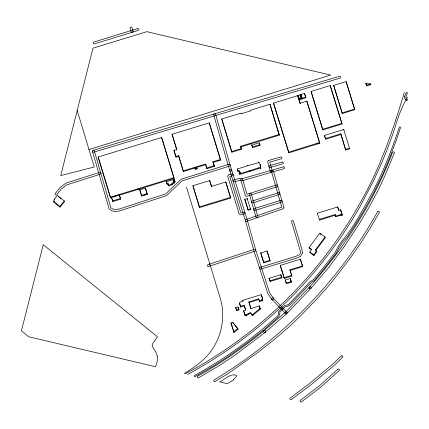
<?xml version="1.0" encoding="UTF-8"?>
<svg xmlns="http://www.w3.org/2000/svg" width="429" height="429" viewBox="0 0 429 429"><rect width="100%" height="100%" fill="white"/><g stroke="black" fill="none" stroke-linecap="round" stroke-linejoin="round"><path stroke-width="0.64" d="M245.527 309.582L244.391 305.813L240.685 307.019L239.457 303.131L239.838 302.257L242.911 301.212L242.675 300.45L244.6 299.748L261.122 294.669C262.28 297.528 264.425 301.458 259.518 301.442L258.623 298.825L248.831 301.919L250.922 308.644L259.261 305.909L259.545 306.553L260.135 308.51L259.99 309.384L253.046 315.063L251.802 314.827L250.322 312.741L248.268 313.395L246.117 315.084L245.147 315.042L243.527 310.741M240.685 307.019L239.779 303.453M230.958 322.903L233.971 332.507L238.106 329.145L232.733 322.345L230.958 322.903L233.971 332.507M250.322 312.741L251.78 314.382L253.051 314.237L259.706 308.741L259.856 307.861L259.261 305.909M259.239 300.799C263.685 300.761 262.392 297.56 261.122 294.669M53.711 201.571L54.327 199.131L57.379 195.426L64.275 200.96L64.559 201.603L60.044 207.073L53.99 202.22L53.711 201.571L59.765 206.429L60.044 207.073M53.99 202.22L54.301 200.997M404.306 92.498L404.156 93.061C393.425 128.603 381.617 164.06 363.61 196.702C351.796 218.468 338.25 239.302 322.957 258.784C285.703 306.086 238.556 345.613 185.312 373.745M239.473 171.831L240.004 172.555L239.082 173.45L240.202 172.533L240.513 173.541L260.349 167.294L260.553 167.9L260.103 165.422L260.478 164.65L259.733 164.227L258.746 161.915M260.419 167.916L260.837 168.543L260.478 164.65M407.55 97.056C401.871 106.489 398.133 116.903 395.012 127.413A423.734 416.774 -23.6 0 1 379.896 166.929L373.219 181.44L359.952 206.692A472.082 464.328 -23.6 0 1 340.015 238.427C322.544 263.529 302.654 286.963 280.266 307.824L271.487 315.835C245.914 338.422 217.841 358.183 187.779 374.329M315.32 250.059L316.881 251.63L313.996 255.496L310.049 252.649L309.77 252L311.663 249.458L309.052 247.565L319.766 233.167L325.053 236.985L325.332 237.628L315.599 250.702L315.32 250.059L325.053 236.985M313.996 255.496L313.717 254.853L316.597 250.981M59.765 206.429L64.275 200.96M309.379 287.14C344.744 247.651 373.579 202.086 392.524 152.504A0.976 0.96 -23.6 0 1 393.784 151.941A0.976 0.96 -23.6 0 1 394.342 153.18L384.357 176.957L377.895 190.739L368.216 208.762L358.751 224.603L344.557 246.101L328.394 267.868L310.859 288.368M309.411 287.103L285.489 312.189M310.827 288.406L286.888 313.508M240.288 173.203L239.441 174.179L240.487 173.177L240.202 172.533M263.974 330.802L285.558 312.124M265.256 332.234L286.819 313.572M244.691 314.57C245.924 317.894 248.573 313.09 250.6 313.39M233.687 331.864L237.822 328.501M264.023 330.764C243.109 347.42 221.423 363.266 197.849 375.976A0.976 0.96 -23.6 0 0 197.463 377.289A0.976 0.96 -23.6 0 0 198.783 377.654L220.141 365.106L236.309 354.204L265.213 332.271M184.191 373.482C195.511 366.65 206.832 358.746 213.658 347.099C222.184 333.285 224.935 316.044 220.849 300.305L186.508 187.151M300.783 94.621L304.499 93.436L304.778 94.085L305.925 97.737L302.214 98.922L300.783 94.621L302.214 98.922M301.061 95.265L300.826 94.595M241.436 113.749L241.152 113.106L221.739 118.989L230.105 146.241M277.686 129.81L277.922 130.47M229.944 146.128L231.874 152.22L241.527 149.265L240.546 146.294L279.054 134.508L279.333 135.151L240.825 146.938M269.283 279.29L270.195 281.451L281.928 277.863L280.743 274.748L268.999 278.351L269.718 279.89M301.93 98.273L305.641 97.093L305.925 97.737M240.401 306.376L244.112 305.164L245.624 310.194L243.656 310.703M288.583 152.182L319.535 142.578L319.82 143.222L288.862 152.831L273.525 103.137L297.667 95.629L300.305 103.92M248.831 301.919L249.11 302.563L258.907 299.474L259.518 301.442M298.155 95.431L300.037 94.841L300.321 95.49L301.453 99.147L299.576 99.737L298.155 95.431L299.576 99.737M299.292 99.094L301.169 98.504L301.453 99.147M319.82 143.222L306.832 101.153L300.021 103.276L297.667 95.629M173.879 181.494L174.817 181.199L175.102 181.848L174.163 182.137L173.466 180.137L173.166 180.228L174.153 183.178L172.249 183.768L171.965 183.124L173.868 182.529M260.757 252.971L267.036 251.019L267.315 251.667L270.157 260.923L263.873 262.875L260.757 252.971L263.873 262.875M263.594 262.232L269.873 260.28L267.036 251.019M342.042 112.902L354.499 109.057L354.778 109.701L342.321 113.551L342.042 112.902L333.676 85.425L346.133 81.58L354.778 109.701M194.997 167.948L196.584 167.455L196.868 168.098L197.104 168.87L195.506 169.364L194.997 167.948L195.506 169.364M322.597 129.29L341.816 123.359L342.101 124.002L322.881 129.933L322.597 129.29L311.084 91.463L330.207 85.559L342.101 124.002M195.222 168.72L196.82 168.227L197.104 168.87M172.249 183.768L172.538 184.706L168.731 185.886L168.152 184.003L167.208 184.298L166.355 181.778L174.249 179.333L175.102 181.848M173.166 180.228L174.163 182.137M166.924 183.655L167.873 183.36L168.152 184.003M167.873 183.36L168.447 185.242L172.254 184.062L172.538 184.706M325.407 138.578L340.76 133.832L345.763 150.048L349.678 148.847L343.726 129.52L324.447 135.457L325.686 139.221L341.039 134.475M319.562 220.077L319.283 219.428L335.108 214.548L335.58 216.098L340.857 214.468L341.232 215.417L342.288 215.095L340.578 209.738L338.701 210.317L337.677 206.955L317.39 213.213L319.562 220.077L335.392 215.192L335.864 216.742L341.141 215.111M88.889 149.528L330.673 75.102L146.863 31.676L92.98 48.161L60.741 175.552L94.273 166.999L77.188 110.548M111.878 197.501L110.618 197.892L110.339 197.243L98.112 157.046L161.647 137.489L174.136 178.341L118.801 195.372M213.202 162.43L214.393 166.339L206.955 168.624L205.77 164.693L183.44 171.514L178.829 156.285L176.072 157.132L175.793 156.483L173.938 150.354L176.678 149.512L172.067 134.282L209.234 122.844L220.64 160.135L213.202 162.43L212.923 161.781L220.356 159.491L220.64 160.135M365.883 83.473L367.047 83.113L370.677 83.971L370.956 84.62L366.704 85.918L365.883 83.473L366.704 85.918M175.793 156.483L178.544 155.636L178.829 156.285M110.339 197.243L173.858 177.697L174.136 178.341M111.481 197.211L119.262 194.825L119.541 195.468L120.656 199.142L112.875 201.533L111.481 197.211L112.875 201.533M178.544 155.636L183.156 170.865L205.486 164.05L206.671 167.98L214.109 165.696L214.393 166.339M113.133 197.115L116.28 196.15M139.779 189.902L145.367 188.186L145.651 188.835L147.319 194.337L141.736 196.053L139.779 189.902L141.736 196.053M112.591 200.885L120.372 198.493L120.656 199.142M141.457 195.409L147.04 193.694L147.319 194.337M340.857 214.468L340.953 214.773L342.01 214.446L342.288 215.095M290.181 270.463L291.886 276.067L284.314 278.4L280.276 265.395L300.354 259.223L302.681 266.623L290.181 270.463L289.902 269.814L302.397 265.98L302.681 266.623M284.036 277.756L291.602 275.418L291.886 276.067M279.333 135.151L269.97 104.242L250.568 110.221L250.761 110.832L241.339 113.712L241.152 113.106M366.425 85.269L370.677 83.971M231.59 151.571L241.243 148.616L241.527 149.265M239.489 171.847L239.323 171.31L238.143 171.67L237.232 168.999L246.702 166.098L247.447 165.374L247.522 165.851L258.912 162.532L258.628 161.974M209.69 180.582L211.443 186.395L225.81 182.009L230.727 198.059L199.571 207.582L192.889 185.714L209.69 180.582L211.551 186.459M240.513 173.541L240.798 174.19L260.628 167.937L260.703 168.565M340.76 133.832L345.479 149.399L349.394 148.198L349.678 148.847M199.287 206.939L230.448 197.415L230.727 198.059M247.184 198.573L250.574 209.47L248.203 210.194L244.83 199.297L247.184 198.573L247.469 199.217M247.919 209.55L250.289 208.826L250.574 209.47M269.439 279.241L269.911 280.802L281.644 277.214L281.928 277.863M259.545 306.553L259.132 305.947M251.753 145.082L259.245 142.836L259.529 143.479L260.076 145.34L252.595 147.619L251.753 145.082L252.595 147.619M252.316 146.975L259.797 144.696L260.076 145.34M285.274 280.035L290.245 278.523L290.53 279.166L291.447 282.228L286.465 283.741L285.274 280.035L286.465 283.741M286.186 283.092L291.162 281.58L291.447 282.228M235.746 307.722L238.041 307.019L238.326 307.668L239.012 309.931L236.717 310.628L235.746 307.722L236.717 310.628M236.438 309.985L238.733 309.288L239.012 309.931M237.859 171.021L239.039 170.667L239.323 171.31M93.147 150.354L339.387 76.303A0.976 0.96 -23.6 0 1 340.594 76.941A0.976 0.96 -23.6 0 1 339.929 78.142L93.688 152.193A0.976 0.96 -23.6 0 1 92.482 151.55A0.976 0.96 -23.6 0 1 93.147 150.348A0.976 0.96 -23.6 0 1 94.353 150.997L110.891 207.904L114.125 209.454L119.101 209.068L165.626 193.919L181.204 179.177L228.893 164.307A0.976 0.96 -23.6 0 1 230.105 164.934L247.292 220.157L255.711 249.935L269.653 292.889L273.488 298.284M242.953 301.094L242.675 300.45M260.253 164.859L260.762 165.299M320.05 233.81L321.106 234.577M309.77 252L313.717 254.853M316.028 251.013L316.881 251.63M311.422 249.721L309.33 248.214L309.052 247.565M58.151 196.466L61.111 198.836M273.391 298.171L286.899 312.189M271.986 299.512L280.153 307.909M280.153 307.909L285.473 313.508M238.106 329.145L232.733 322.345M271.889 299.399L267.846 293.629L253.85 250.525L245.426 220.721L228.244 165.514L213.781 115.079A0.976 0.96 -23.6 0 1 214.457 113.883A0.976 0.96 -23.6 0 1 215.653 114.532L230.105 164.945A0.976 0.96 -23.6 0 1 229.456 166.141L181.987 180.941L166.425 195.672L119.578 210.929C115.975 211.679 111.84 211.824 109.138 208.864L98.901 173.632A0.976 0.96 -23.6 0 1 99.566 172.437A0.976 0.96 -23.6 0 1 100.767 173.08L100.123 174.271L66.667 184.91L61.411 188.937L56.81 194.653A0.976 0.96 -23.6 0 1 55.443 194.82A0.976 0.96 -23.6 0 1 55.298 193.468L60.135 187.494L65.927 183.129L98.638 172.731L92.482 151.55M239.039 170.667L239.95 172.807L239.672 172.163M333.676 85.425L342.321 113.551M343.726 129.52L344.004 130.164M345.479 149.399L345.763 150.048M311.084 91.463L322.881 129.933M324.447 135.457L325.686 139.221M318.109 143.034L318.393 143.677M316.993 143.372L317.272 144.015M337.677 206.955L338.808 210.403M340.953 214.773L341.232 215.417M335.108 214.548L335.392 215.192M335.58 216.098L335.864 216.742M273.525 103.137L288.862 152.831M317.39 213.213L317.674 213.857M260.371 164.446L260.789 165.53M260.194 164.291L260.478 164.94M260.441 165.106L260.725 165.755M260.301 165.299L260.585 165.943M260.103 165.422L260.387 166.071M260.253 166.055L260.537 166.699M260.376 166.667L260.66 167.315M250.145 143.356L250.423 143.999M260.478 167.283L260.762 167.927M260.349 167.294L260.837 168.543M257.979 168.018L258.312 168.828M249.823 170.694L250.102 171.343M221.739 118.989L229.73 145.222L229.451 144.573M290.245 278.523L290.878 280.309M280.276 265.395L284.314 278.4M237.232 168.999L238.143 171.67M239.082 173.45L239.441 174.179M280.743 274.748L281.494 276.952L281.209 276.308M281.049 275.767L281.327 276.415M244.83 199.297L248.203 210.194M269.761 259.91L270.157 260.923M218.029 160.21L218.313 160.854M268.999 278.351L269.568 279.939M269.911 280.802L270.195 281.451M205.486 164.05L205.77 164.693M206.671 167.98L206.955 168.624M262.344 298.686L262.628 299.329M262.387 299.018L262.671 299.662M262.328 299.351L262.612 300M262.173 299.656L262.457 300.3M261.931 299.898L262.216 300.547M261.636 300.064L261.915 300.708M258.623 298.825L258.907 299.474M259.856 307.861L260.135 308.51M259.899 308.167L260.178 308.81M259.845 308.467L260.13 309.111M259.706 308.741L259.99 309.384M259.491 308.96L259.776 309.604M253.051 314.237L253.33 314.886M252.761 314.419L253.046 315.063M252.44 314.505L252.719 315.154M252.096 314.495L252.381 315.138M251.78 314.382L252.064 315.031M251.517 314.178L251.802 314.827M172.067 134.282L176.957 150.155M192.889 185.714L193.173 186.358M248.268 313.395L248.547 314.039M246.407 314.913L246.686 315.556M183.156 170.865L183.44 171.514M246.117 315.084L246.402 315.733M173.938 150.354L176.072 157.132M245.79 315.17L246.074 315.819M245.458 315.154L245.737 315.803M245.147 315.042L245.426 315.685M244.879 314.843L245.163 315.487M239.457 303.131L239.741 303.775M239.521 303.448L239.806 304.091M240.513 306.268L240.814 306.982M173.466 180.137L173.745 180.781M168.447 185.242L168.731 185.886M166.355 181.778L167.208 184.298M144.358 194.514L144.637 195.163M138.025 188.722L138.304 189.371M98.112 157.046L98.397 157.695M54.327 199.131L54.612 199.775M239.205 171.203L239.752 172.474M304.499 93.436L305.641 97.093M249.11 302.563L251.013 308.676M300.037 94.841L301.169 98.504M330.207 85.559L341.816 123.359M306.832 101.153L319.535 142.578M346.133 81.58L354.499 109.057M340.578 209.738L342.01 214.446M240.487 173.177L240.798 174.19M229.51 144.557L229.982 146.112M238.041 307.019L238.733 309.288M174.249 179.333L174.817 181.199M173.445 180.872L174.153 183.178M171.965 183.124L172.254 184.062M98.59 158.333L110.618 197.892M300.354 259.223L302.397 265.98M289.902 269.814L291.602 275.418M230.223 146.772L231.874 152.22M209.234 122.844L220.356 159.491M212.923 161.781L214.109 165.696M243.811 311.39L244.97 315.218M196.584 167.455L196.82 168.227M161.647 137.489L173.858 177.697M145.367 188.186L147.04 193.694M119.262 194.825L120.372 198.493M269.97 104.242L279.054 134.508M240.546 146.294L241.243 148.616M225.81 182.009L230.448 197.415M193.361 186.985L199.571 207.582M290.594 279.665L291.162 281.58M259.245 142.836L259.797 144.696M281.365 276.26L281.644 277.214M157.481 356.606L157.405 360.918L155.657 366.747L28.673 336.776L21.45 330.802L43.238 244.712L157.411 336.738L152.499 343.983L152.134 346.353L155.786 351.925L157.481 356.606M404.547 96.546L404.735 98.284L406.29 100.327A0.649 0.638 -23.6 0 0 407.196 100.461A0.649 0.638 -23.6 0 0 407.346 99.566L406.097 98.075L405.807 96.874L407.357 93.324A0.649 0.638 -23.6 0 0 407.019 92.482A0.649 0.638 -23.6 0 0 406.166 92.83L404.547 96.546M302.542 252.901L300.67 256.274L296.503 258.156L260.87 269.058A0.976 0.96 -23.6 0 1 259.663 268.425A0.976 0.96 -23.6 0 1 260.317 267.219L295.774 256.381L299.587 254.654L300.563 252.928L299.968 249.737L291.522 221.67A0.976 0.96 -23.6 0 1 292.176 220.468A0.976 0.96 -23.6 0 1 293.388 221.101L301.85 249.217L302.542 252.901M278.904 311.234L277.949 315.637C252.611 338.696 224.587 358.928 194.557 375.434A0.649 0.638 -23.6 0 0 194.289 376.308A0.649 0.638 -23.6 0 0 195.163 376.56L213.894 365.701L226.995 357.244L246.82 343.077L263.54 330.115L278.968 316.441L280.132 311.669L285.258 306.842L289.243 305.614L311.336 282.362L314.237 280.62L323.788 269.181L336.298 253.11L339.403 247.072L343.297 241.377L347.404 236.829L357.051 221.949L364.972 208.714L374.254 191.645L382.566 174.732L389.822 157.4L396.139 140.712L400.429 127.821A0.649 0.638 -23.6 0 0 400.016 127.016A0.649 0.638 -23.6 0 0 399.201 127.429C392.144 149.265 383.66 170.672 373.107 191.061C363.615 207.952 354.944 225.767 342.304 240.562L338.309 246.396L335.237 252.386L322.785 268.377L313.315 279.724L310.457 281.424L288.433 304.606L284.518 305.791L278.904 311.234M283.944 207.529L283.312 208.719L246.616 221.353A0.976 0.96 -23.6 0 1 245.415 220.699A0.976 0.96 -23.6 0 1 246.09 219.503L281.815 207.196L271.428 171.482A0.976 0.96 -23.6 0 1 272.104 170.286A0.976 0.96 -23.6 0 1 273.3 170.935L283.944 207.529M228.319 174.946L227.649 176.153L239.125 213.899L239.881 214.559L241.72 214.87L244.246 214.071A0.976 0.96 -23.6 0 0 244.83 212.832A0.976 0.96 -23.6 0 0 243.581 212.269L241.811 212.929L240.814 212.763L229.799 176.512L232.395 175.751A0.976 0.96 -23.6 0 0 233.065 174.555A0.976 0.96 -23.6 0 0 231.858 173.906L228.319 174.946M268.339 160.532L267.658 161.722L270.291 171.439A0.976 0.96 -23.6 0 0 271.482 172.109A0.976 0.96 -23.6 0 0 272.174 170.924L269.787 162.119L281.161 158.886A0.976 0.96 -23.6 0 0 281.842 157.695A0.976 0.96 -23.6 0 0 280.646 157.035L268.339 160.532M377.568 211.733C339.119 280.909 282.116 339.323 214.178 379.863A0.976 0.96 -23.6 0 0 213.857 381.188A0.976 0.96 -23.6 0 0 215.192 381.494L228.453 373.337L257.899 352.466L273.235 340.411L289.323 326.619L301.228 315.159L317.09 298.772L330.18 283.993L340.047 271.45L350.568 257.588L360.735 243.071L369.809 228.775L379.247 212.687A0.976 0.96 -23.6 0 0 378.898 211.374A0.976 0.96 -23.6 0 0 377.568 211.733M233.826 379.316L233.167 380.346L227.156 383.623L219.669 381.853C224.619 379.912 230.732 372.554 236.561 375.557L236.567 376.453L233.826 379.316M341.168 356.038L332.48 364.328L309.234 383.73L290.347 397.908A0.976 0.96 -23.6 0 0 290.149 399.26A0.976 0.96 -23.6 0 0 291.511 399.437L310.462 385.21L333.746 365.771L342.508 357.411A0.976 0.96 -23.6 0 0 342.54 356.049A0.976 0.96 -23.6 0 0 341.168 356.038M337.843 369.24L319.508 385.687L300.423 400.295A0.976 0.96 -23.6 0 0 300.241 401.646A0.976 0.96 -23.6 0 0 301.603 401.812L320.779 387.13L339.141 370.656A0.976 0.96 -23.6 0 0 339.216 369.299A0.976 0.96 -23.6 0 0 337.843 369.24M209.824 264.044L208.07 264.623A0.976 0.96 -23.6 0 0 207.443 265.841A0.976 0.96 -23.6 0 0 208.666 266.447L255.073 251.137A0.976 0.96 -23.6 0 0 255.705 249.919A0.976 0.96 -23.6 0 0 254.477 249.313L209.824 264.044M278.555 192.685L252.311 200.987A0.976 0.96 -23.6 0 0 251.667 202.198A0.976 0.96 -23.6 0 0 252.879 202.82L279.129 194.519A0.976 0.96 -23.6 0 0 279.772 193.307A0.976 0.96 -23.6 0 0 278.555 192.685M276.314 185.022L246.981 194.235L242.664 179.553A0.976 0.96 -23.6 0 0 241.457 178.914A0.976 0.96 -23.6 0 0 240.798 180.11L245.388 195.726L246.605 196.364L276.882 186.851A0.976 0.96 -23.6 0 0 277.525 185.644A0.976 0.96 -23.6 0 0 276.314 185.022M280.797 200.311L254.526 208.526A0.976 0.96 -23.6 0 0 253.877 209.738L255.963 216.822A0.976 0.96 -23.6 0 0 257.169 217.46A0.976 0.96 -23.6 0 0 257.834 216.264L251.26 193.913A0.976 0.96 -23.6 0 0 250.053 193.27A0.976 0.96 -23.6 0 0 249.388 194.471L253.877 209.722A0.976 0.96 -23.6 0 0 255.094 210.36L281.36 202.145A0.976 0.96 -23.6 0 0 282.009 200.938A0.976 0.96 -23.6 0 0 280.797 200.311M137.511 28.614L94.026 41.999A0.976 0.96 -23.6 0 0 93.372 43.206A0.976 0.96 -23.6 0 0 94.584 43.838L138.068 30.454A0.976 0.96 -23.6 0 0 138.717 29.247A0.976 0.96 -23.6 0 0 137.511 28.614M283.392 166.87L241.811 178.813L239.972 178.244L233.741 179.976A0.976 0.96 -23.6 0 0 233.054 181.161A0.976 0.96 -23.6 0 0 234.245 181.826L240.138 180.191L241.999 180.754L283.939 168.71A0.976 0.96 -23.6 0 0 284.599 167.503A0.976 0.96 -23.6 0 0 283.392 166.87M282.03 162.076L269.728 165.599A0.976 0.96 -23.6 0 0 269.053 166.79A0.976 0.96 -23.6 0 0 270.249 167.444L282.55 163.921A0.976 0.96 -23.6 0 0 283.226 162.73A0.976 0.96 -23.6 0 0 282.03 162.076M133.017 31.006L132.009 27.665A0.976 0.96 -23.6 0 0 130.802 27.027A0.976 0.96 -23.6 0 0 130.148 28.234L131.151 31.574A0.976 0.96 -23.6 0 0 132.363 32.207A0.976 0.96 -23.6 0 0 133.017 31.006M282.057 309.604A0.976 0.96 -23.6 0 0 283.124 308.301A0.976 0.96 -23.6 0 0 281.462 308.054A0.976 0.96 -23.6 0 0 282.057 309.604M286.025 313.797A0.976 0.96 -23.6 0 0 287.098 312.505A0.976 0.96 -23.6 0 0 285.441 312.242A0.976 0.96 -23.6 0 0 286.025 313.797M309.658 288.61A0.976 0.96 -23.6 0 0 311.095 287.714A0.976 0.96 -23.6 0 0 309.609 286.942A0.976 0.96 -23.6 0 0 309.658 288.61M230.48 171.128A0.976 0.96 -23.6 0 0 231.633 169.9A0.976 0.96 -23.6 0 0 229.992 169.541A0.976 0.96 -23.6 0 0 230.48 171.128M272.394 299.764A0.976 0.96 -23.6 0 0 273.638 298.627A0.976 0.96 -23.6 0 0 272.034 298.139A0.976 0.96 -23.6 0 0 272.394 299.764M264.366 332.448A0.976 0.96 -23.6 0 0 265.556 331.252A0.976 0.96 -23.6 0 0 263.926 330.85A0.976 0.96 -23.6 0 0 264.366 332.448"/></g></svg>
